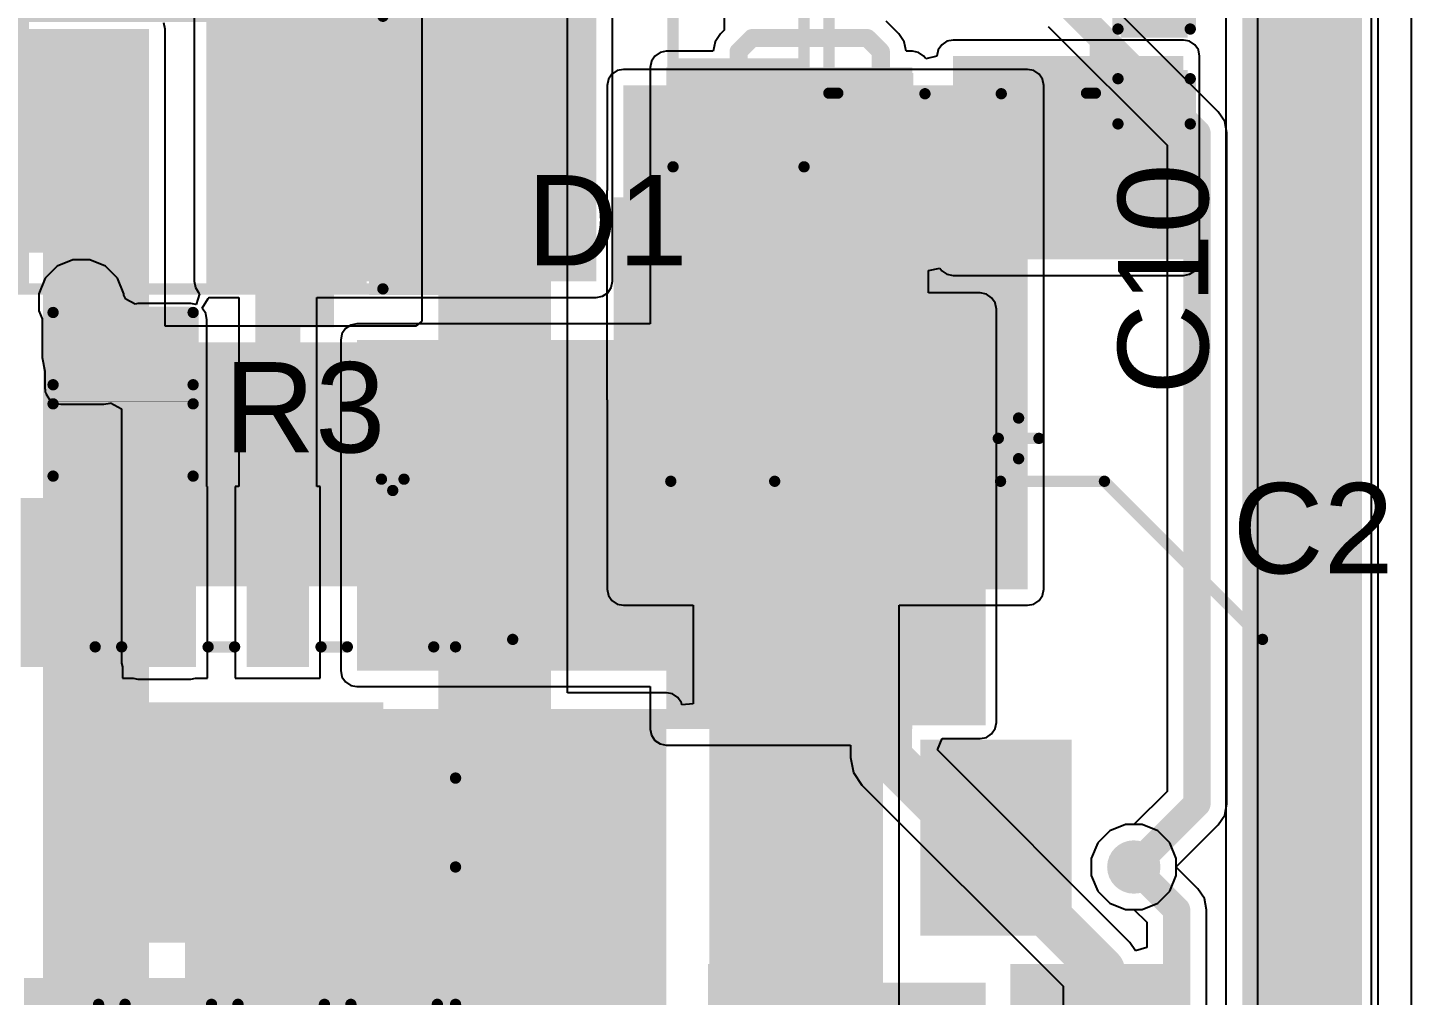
# Model space of a CAD drawing. Header units: millimetres. Extents: x 0 to 212, y 0 to 213.
# Drawn here: x 0.552 to 1.165, y 4.026 to 4.454 of the extents above; entities that cross this region are included whole.
import ezdxf

# ---------------------------------------------------------------- set-up
doc = ezdxf.new("R2010")
doc.units = ezdxf.units.MM
doc.header["$MEASUREMENT"] = 0
for name, color, linetype in [('BottomLayer', 5, 'Continuous'), ('BottomPaste', 16, 'Continuous'), ('BottomSolder', 6, 'Continuous'), ('TopLayer', 1, 'Continuous'), ('TopOverlay', 2, 'Continuous'), ('TopPaste', 8, 'Continuous'), ('TopSolder', 216, 'Continuous'), ('ViaHoleLayer', 16, 'Continuous')]:
    doc.layers.add(name, color=color, linetype=linetype)
doc.styles.add('Arial', font='', dxfattribs={"height": 0.2})
doc.styles.get('Arial').set_extended_font_data('Arial')

# ---------------------------------------------------------------- blocks, each defined once
blk = doc.blocks.new('SOP_8_EP_4')
at = {"layer": 'TopLayer'}
for points in [[(-0.07057, 0.08594), (-0.07057, 0.06232), (-0.14143, 0.06232), (-0.14143, 0.08594)], [(0.14173, 0.08756), (0.14173, 0.06394), (0.07087, 0.06394), (0.07087, 0.08756)], [(-0.05118, -0.0689), (-0.05118, 0.0689), (0.05119, 0.0689), (0.05119, -0.0689)], [(0.14173, 0.03756), (0.14173, 0.01394), (0.07087, 0.01394), (0.07087, 0.03756)], [(-0.07087, 0.03606), (-0.07087, 0.01244), (-0.14173, 0.01244), (-0.14173, 0.03606)], [(-0.07087, -0.01394), (-0.07087, -0.03756), (-0.14173, -0.03756), (-0.14173, -0.01394)], [(0.14173, -0.01244), (0.14173, -0.03606), (0.07087, -0.03606), (0.07087, -0.01244)], [(-0.07087, -0.06394), (-0.07087, -0.08756), (-0.14173, -0.08756), (-0.14173, -0.06394)], [(0.14173, -0.06244), (0.14173, -0.08606), (0.07087, -0.08606), (0.07087, -0.06244)]]:
    blk.add_hatch(color=1, dxfattribs=at).paths.add_polyline_path(points)
at = {"layer": 'TopPaste'}
for points in [[(-0.07057, 0.08594), (-0.07057, 0.06232), (-0.14143, 0.06232), (-0.14143, 0.08594)], [(0.14173, 0.08756), (0.14173, 0.06394), (0.07087, 0.06394), (0.07087, 0.08756)], [(-0.05118, -0.0689), (-0.05118, 0.0689), (0.05119, 0.0689), (0.05119, -0.0689)], [(0.14173, 0.03756), (0.14173, 0.01394), (0.07087, 0.01394), (0.07087, 0.03756)], [(-0.07087, 0.03606), (-0.07087, 0.01244), (-0.14173, 0.01244), (-0.14173, 0.03606)], [(-0.07087, -0.01394), (-0.07087, -0.03756), (-0.14173, -0.03756), (-0.14173, -0.01394)], [(0.14173, -0.01244), (0.14173, -0.03606), (0.07087, -0.03606), (0.07087, -0.01244)], [(-0.07087, -0.06394), (-0.07087, -0.08756), (-0.14173, -0.08756), (-0.14173, -0.06394)], [(0.14173, -0.06244), (0.14173, -0.08606), (0.07087, -0.08606), (0.07087, -0.06244)]]:
    blk.add_hatch(color=8, dxfattribs=at).paths.add_polyline_path(points)
at = {"layer": 'TopSolder'}
for points in [[(-0.06857, 0.08794), (-0.06857, 0.06032), (-0.14343, 0.06032), (-0.14343, 0.08794)], [(0.14373, 0.08956), (0.14373, 0.06194), (0.06887, 0.06194), (0.06887, 0.08956)], [(-0.05318, -0.0709), (-0.05318, 0.0709), (0.05319, 0.0709), (0.05319, -0.0709)], [(-0.06887, 0.03806), (-0.06887, 0.01044), (-0.14373, 0.01044), (-0.14373, 0.03806)], [(0.14373, 0.03956), (0.14373, 0.01194), (0.06887, 0.01194), (0.06887, 0.03956)], [(-0.06887, -0.01194), (-0.06887, -0.03956), (-0.14373, -0.03956), (-0.14373, -0.01194)], [(0.14373, -0.01044), (0.14373, -0.03806), (0.06887, -0.03806), (0.06887, -0.01044)], [(0.14373, -0.06044), (0.14373, -0.08806), (0.06887, -0.08806), (0.06887, -0.06044)], [(-0.06887, -0.06194), (-0.06887, -0.08956), (-0.14373, -0.08956), (-0.14373, -0.06194)]]:
    blk.add_hatch(color=216, dxfattribs=at).paths.add_polyline_path(points)
at = {"layer": 'TopOverlay', "const_width": 0.005}
for points in [[(-0.01968, 0.10294), (-0.07776, 0.10294)], [(-0.07776, 0.09329), (-0.07776, 0.10294)], [(0.0805, 0.10294), (0.01969, 0.10294)], [(0.0805, 0.09489), (0.0805, 0.10294)], [(-0.147, 0.07513), (-0.152, 0.08013)], [(-0.152, 0.07013), (-0.152, 0.08013)], [(-0.152, 0.07013), (-0.147, 0.07513)], [(-0.07776, 0.04339), (-0.07776, 0.05501)], [(0.0805, 0.04489), (0.0805, 0.05661)], [(-0.07776, -0.00661), (-0.07776, 0.00511)], [(0.0805, -0.00511), (0.0805, 0.00661)], [(-0.07776, -0.05661), (-0.07776, -0.04489)], [(0.0805, -0.05511), (0.0805, -0.04339)], [(0.0805, -0.09784), (0.0805, -0.09339)], [(-0.07776, -0.09784), (-0.07776, -0.09489)], [(0.0805, -0.09784), (-0.07698, -0.09784)]]:
    blk.add_lwpolyline(points, dxfattribs=at)
at = {"layer": 'TopOverlay', "const_width": 0.0025}
for points in [[(-0.07901, 0.10294, 1), (-0.07651, 0.10294, 1)], [(-0.07901, 0.10294, 1), (-0.07651, 0.10294, 1)], [(-0.02093, 0.10294, 1), (-0.01843, 0.10294, 1)], [(-0.0209, 0.10295, 1), (-0.0184, 0.10295, 1)], [(0.01844, 0.10294, 1), (0.02094, 0.10294, 1)], [(0.01844, 0.10294, 1), (0.02094, 0.10294, 1)], [(0.07925, 0.10294, 1), (0.08175, 0.10294, 1)], [(0.07925, 0.10294, 1), (0.08175, 0.10294, 1)], [(-0.07901, 0.09329, 1), (-0.07651, 0.09329, 1)], [(0.07925, 0.09489, 1), (0.08175, 0.09489, 1)], [(-0.15325, 0.08013, 1), (-0.15075, 0.08013, 1)], [(-0.15325, 0.08013, 1), (-0.15075, 0.08013, 1)], [(-0.14825, 0.07513, 1), (-0.14575, 0.07513, 1)], [(-0.14825, 0.07513, 1), (-0.14575, 0.07513, 1)], [(-0.15325, 0.07013, 1), (-0.15075, 0.07013, 1)], [(-0.15325, 0.07013, 1), (-0.15075, 0.07013, 1)], [(-0.07901, 0.05501, 1), (-0.07651, 0.05501, 1)], [(0.07925, 0.05661, 1), (0.08175, 0.05661, 1)], [(-0.07901, 0.04339, 1), (-0.07651, 0.04339, 1)], [(0.07925, 0.04489, 1), (0.08175, 0.04489, 1)], [(-0.07901, 0.00511, 1), (-0.07651, 0.00511, 1)], [(0.07925, 0.00661, 1), (0.08175, 0.00661, 1)], [(-0.07901, -0.00661, 1), (-0.07651, -0.00661, 1)], [(0.07925, -0.00511, 1), (0.08175, -0.00511, 1)], [(-0.07901, -0.04489, 1), (-0.07651, -0.04489, 1)], [(0.07925, -0.04339, 1), (0.08175, -0.04339, 1)], [(-0.07901, -0.05661, 1), (-0.07651, -0.05661, 1)], [(0.07925, -0.05511, 1), (0.08175, -0.05511, 1)], [(0.07925, -0.09339, 1), (0.08175, -0.09339, 1)], [(-0.07901, -0.09489, 1), (-0.07651, -0.09489, 1)], [(-0.07901, -0.09784, 1), (-0.07651, -0.09784, 1)], [(-0.07823, -0.09784, 1), (-0.07573, -0.09784, 1)], [(0.07926, -0.09784, 1), (0.08175, -0.09784, 1)], [(0.07925, -0.09784, 1), (0.08175, -0.09784, 1)]]:
    blk.add_lwpolyline(points, format="xyb", close=True, dxfattribs=at)
at = {"layer": 'TopOverlay', "const_width": 0.005}
blk.add_lwpolyline([(0.01969, 0.10294, -0.992896), (-0.01964, 0.10295)], format="xyb", dxfattribs=at)
blk = doc.blocks.new('SOT_23_5_8')
at = {"layer": 'TopLayer'}
for points in [[(-0.07283, 0.04921), (-0.02953, 0.04921), (-0.02953, 0.02559), (-0.07283, 0.02559)], [(0.02953, 0.04921), (0.07283, 0.04921), (0.07283, 0.02559), (0.02953, 0.02559)], [(-0.07283, 0.01181), (-0.02953, 0.01181), (-0.02953, -0.01181), (-0.07283, -0.01181)], [(-0.07283, -0.02559), (-0.02953, -0.02559), (-0.02953, -0.04921), (-0.07283, -0.04921)], [(0.02953, -0.02559), (0.07283, -0.02559), (0.07283, -0.04921), (0.02953, -0.04921)]]:
    blk.add_hatch(color=1, dxfattribs=at).paths.add_polyline_path(points)
at = {"layer": 'TopPaste'}
for points in [[(-0.07283, 0.04921), (-0.02953, 0.04921), (-0.02953, 0.02559), (-0.07283, 0.02559)], [(0.02953, 0.04921), (0.07283, 0.04921), (0.07283, 0.02559), (0.02953, 0.02559)], [(-0.07283, 0.01181), (-0.02953, 0.01181), (-0.02953, -0.01181), (-0.07283, -0.01181)], [(-0.07283, -0.02559), (-0.02953, -0.02559), (-0.02953, -0.04921), (-0.07283, -0.04921)], [(0.02953, -0.02559), (0.07283, -0.02559), (0.07283, -0.04921), (0.02953, -0.04921)]]:
    blk.add_hatch(color=8, dxfattribs=at).paths.add_polyline_path(points)
at = {"layer": 'TopSolder'}
for points in [[(-0.07683, 0.05321), (-0.02553, 0.05321), (-0.02553, 0.02159), (-0.07683, 0.02159)], [(0.02553, 0.05321), (0.07683, 0.05321), (0.07683, 0.02159), (0.02553, 0.02159)], [(-0.07683, 0.01581), (-0.02553, 0.01581), (-0.02553, -0.01581), (-0.07683, -0.01581)], [(-0.07683, -0.02159), (-0.02553, -0.02159), (-0.02553, -0.05321), (-0.07683, -0.05321)], [(0.02553, -0.02159), (0.07683, -0.02159), (0.07683, -0.05321), (0.02553, -0.05321)]]:
    blk.add_hatch(color=216, dxfattribs=at).paths.add_polyline_path(points)
at = {"layer": 'TopOverlay', "const_width": 0.005}
for points in [[(-0.03461, 0.05506), (-0.03461, 0.059)], [(0.03439, 0.059), (-0.03461, 0.059)], [(0.03439, 0.05506), (0.03439, 0.059)], [(-0.084, 0.032), (-0.084, 0.042)], [(-0.079, 0.037), (-0.084, 0.042)], [(-0.084, 0.032), (-0.079, 0.037)], [(0.03465, -0.01646), (0.03465, 0.01732)], [(-0.03461, -0.059), (-0.03461, -0.05506)], [(0.03439, -0.059), (0.03439, -0.05506)], [(0.03439, -0.059), (-0.03461, -0.059)]]:
    blk.add_lwpolyline(points, dxfattribs=at)
at = {"layer": 'TopOverlay', "const_width": 0.0025}
for points in [[(-0.03586, 0.059, 1), (-0.03336, 0.059, 1)], [(-0.03586, 0.059, 1), (-0.03336, 0.059, 1)], [(0.03314, 0.059, 1), (0.03564, 0.059, 1)], [(0.03314, 0.059, 1), (0.03564, 0.059, 1)], [(-0.03586, 0.05506, 1), (-0.03336, 0.05506, 1)], [(0.03314, 0.05506, 1), (0.03564, 0.05506, 1)], [(-0.08525, 0.042, 1), (-0.08275, 0.042, 1)], [(-0.08525, 0.042, 1), (-0.08275, 0.042, 1)], [(-0.08025, 0.037, 1), (-0.07775, 0.037, 1)], [(-0.08025, 0.037, 1), (-0.07775, 0.037, 1)], [(-0.08525, 0.032, 1), (-0.08275, 0.032, 1)], [(-0.08525, 0.032, 1), (-0.08275, 0.032, 1)], [(0.0334, 0.01732, 1), (0.0359, 0.01732, 1)], [(0.0334, -0.01646, 1), (0.0359, -0.01646, 1)], [(-0.03586, -0.05506, 1), (-0.03336, -0.05506, 1)], [(0.03314, -0.05506, 1), (0.03564, -0.05506, 1)], [(-0.03586, -0.059, 1), (-0.03336, -0.059, 1)], [(-0.03586, -0.059, 1), (-0.03336, -0.059, 1)], [(0.03314, -0.059, 1), (0.03564, -0.059, 1)], [(0.03314, -0.059, 1), (0.03564, -0.059, 1)]]:
    blk.add_lwpolyline(points, format="xyb", close=True, dxfattribs=at)
blk = doc.blocks.new('TO_252_2L_B_10')
at = {"layer": 'BottomLayer'}
for points in [[(-0.12008, 0.18504), (-0.06102, 0.18504), (-0.06102, 0.08661), (-0.12008, 0.08661)], [(0.06102, 0.18504), (0.12008, 0.18504), (0.12008, 0.08661), (0.06102, 0.08661)], [(-0.1378, 0.00197), (0.1378, 0.00197), (0.1378, -0.27362), (-0.1378, -0.27362)]]:
    blk.add_hatch(color=5, dxfattribs=at).paths.add_polyline_path(points)
at = {"layer": 'BottomPaste'}
for points in [[(-0.12008, 0.18504), (-0.06102, 0.18504), (-0.06102, 0.08661), (-0.12008, 0.08661)], [(0.06102, 0.18504), (0.12008, 0.18504), (0.12008, 0.08661), (0.06102, 0.08661)], [(-0.1378, 0.00197), (0.1378, 0.00197), (0.1378, -0.27362), (-0.1378, -0.27362)]]:
    blk.add_hatch(color=16, dxfattribs=at).paths.add_polyline_path(points)
at = {"layer": 'BottomSolder'}
for points in [[(-0.12408, 0.18904), (-0.05702, 0.18904), (-0.05702, 0.08261), (-0.12408, 0.08261)], [(0.05702, 0.18904), (0.12408, 0.18904), (0.12408, 0.08261), (0.05702, 0.08261)], [(-0.1418, 0.00597), (0.1418, 0.00597), (0.1418, -0.27762), (-0.1418, -0.27762)]]:
    blk.add_hatch(color=6, dxfattribs=at).paths.add_polyline_path(points)
blk = doc.blocks.new('SOT__223_B_11')
at = {"layer": 'BottomLayer'}
for points in [[(-0.12008, 0.15945), (-0.06102, 0.15945), (-0.06102, 0.08071), (-0.12008, 0.08071)], [(-0.02953, 0.15945), (0.02953, 0.15945), (0.02953, 0.08071), (-0.02953, 0.08071)], [(0.06102, 0.15945), (0.12008, 0.15945), (0.12008, 0.08071), (0.06102, 0.08071)], [(-0.0748, -0.08071), (0.0748, -0.08071), (0.0748, -0.15945), (-0.0748, -0.15945)]]:
    blk.add_hatch(color=5, dxfattribs=at).paths.add_polyline_path(points)
at = {"layer": 'BottomPaste'}
for points in [[(-0.12008, 0.15945), (-0.06102, 0.15945), (-0.06102, 0.08071), (-0.12008, 0.08071)], [(-0.02953, 0.15945), (0.02953, 0.15945), (0.02953, 0.08071), (-0.02953, 0.08071)], [(0.06102, 0.15945), (0.12008, 0.15945), (0.12008, 0.08071), (0.06102, 0.08071)], [(-0.0748, -0.08071), (0.0748, -0.08071), (0.0748, -0.15945), (-0.0748, -0.15945)]]:
    blk.add_hatch(color=16, dxfattribs=at).paths.add_polyline_path(points)
at = {"layer": 'BottomSolder'}
for points in [[(-0.12408, 0.16345), (-0.05702, 0.16345), (-0.05702, 0.07671), (-0.12408, 0.07671)], [(-0.03353, 0.16345), (0.03353, 0.16345), (0.03353, 0.07671), (-0.03353, 0.07671)], [(0.05702, 0.16345), (0.12408, 0.16345), (0.12408, 0.07671), (0.05702, 0.07671)], [(-0.0788, -0.07671), (0.0788, -0.07671), (0.0788, -0.16345), (-0.0788, -0.16345)]]:
    blk.add_hatch(color=6, dxfattribs=at).paths.add_polyline_path(points)
blk = doc.blocks.new('RES_0805_18')
at = {"layer": 'TopLayer'}
for points in [[(-0.06, 0.025), (-0.02, 0.025), (-0.02, -0.025), (-0.06, -0.025)], [(0.02, 0.025), (0.06, 0.025), (0.06, -0.025), (0.02, -0.025)]]:
    blk.add_hatch(color=1, dxfattribs=at).paths.add_polyline_path(points)
at = {"layer": 'TopPaste'}
for points in [[(-0.06, 0.025), (-0.02, 0.025), (-0.02, -0.025), (-0.06, -0.025)], [(0.02, 0.025), (0.06, 0.025), (0.06, -0.025), (0.02, -0.025)]]:
    blk.add_hatch(color=8, dxfattribs=at).paths.add_polyline_path(points)
at = {"layer": 'TopSolder'}
for points in [[(-0.064, 0.029), (-0.016, 0.029), (-0.016, -0.029), (-0.064, -0.029)], [(0.016, 0.029), (0.064, 0.029), (0.064, -0.029), (0.016, -0.029)]]:
    blk.add_hatch(color=216, dxfattribs=at).paths.add_polyline_path(points)
at = {"layer": 'TopOverlay', "const_width": 0.005}
for points in [[(-0.064, 0.029), (0.064, 0.029)], [(-0.064, 0.029), (-0.064, -0.029)], [(0.064, 0.029), (0.064, -0.029)], [(-0.064, -0.029), (0.064, -0.029)]]:
    blk.add_lwpolyline(points, dxfattribs=at)
at = {"layer": 'TopOverlay', "const_width": 0.0025}
for points in [[(-0.06525, 0.029, 1), (-0.06275, 0.029, 1)], [(-0.06525, 0.029, 1), (-0.06275, 0.029, 1)], [(0.06275, 0.029, 1), (0.06525, 0.029, 1)], [(0.06275, 0.029, 1), (0.06525, 0.029, 1)], [(-0.06525, -0.029, 1), (-0.06275, -0.029, 1)], [(-0.06525, -0.029, 1), (-0.06275, -0.029, 1)], [(0.06275, -0.029, 1), (0.06525, -0.029, 1)], [(0.06275, -0.029, 1), (0.06525, -0.029, 1)]]:
    blk.add_lwpolyline(points, format="xyb", close=True, dxfattribs=at)
blk = doc.blocks.new('R___0402_19')
at = {"layer": 'TopLayer'}
for points in [[(-0.0275, -0.0125), (-0.0275, 0.0125), (-0.0095, 0.0125), (-0.0095, -0.0125)], [(0.0095, -0.0125), (0.0095, 0.0125), (0.0275, 0.0125), (0.0275, -0.0125)]]:
    blk.add_hatch(color=1, dxfattribs=at).paths.add_polyline_path(points)
at = {"layer": 'TopPaste'}
for points in [[(-0.0275, -0.0125), (-0.0275, 0.0125), (-0.0095, 0.0125), (-0.0095, -0.0125)], [(0.0095, -0.0125), (0.0095, 0.0125), (0.0275, 0.0125), (0.0275, -0.0125)]]:
    blk.add_hatch(color=8, dxfattribs=at).paths.add_polyline_path(points)
at = {"layer": 'TopSolder'}
for points in [[(-0.02967, -0.01467), (-0.02967, 0.01467), (-0.00733, 0.01467), (-0.00733, -0.01467)], [(0.00733, -0.01467), (0.00733, 0.01467), (0.02967, 0.01467), (0.02967, -0.01467)]]:
    blk.add_hatch(color=216, dxfattribs=at).paths.add_polyline_path(points)
at = {"layer": 'TopOverlay'}
for points, const_width in [([(0.031, 0.016), (-0.031, 0.016)], 0.005), ([(-0.031, 0.016), (-0.031, -0.016)], 0.005), ([(0.031, 0.016), (0.031, -0.016)], 0.005), ([(0.031, -0.016), (-0.031, -0.016)], 0.005), ([(0.032, -0.017), (-0.032, -0.017)], 0.000127)]:
    blk.add_lwpolyline(points, dxfattribs=dict(at, const_width=const_width))
for points, const_width in [([(-0.03225, 0.016, 1), (-0.02975, 0.016, 1)], 0.0025), ([(-0.03225, 0.016, 1), (-0.02975, 0.016, 1)], 0.0025), ([(0.02975, 0.016, 1), (0.03225, 0.016, 1)], 0.0025), ([(0.02975, 0.016, 1), (0.03225, 0.016, 1)], 0.0025), ([(-0.03225, -0.016, 1), (-0.02975, -0.016, 1)], 0.0025), ([(-0.03225, -0.016, 1), (-0.02975, -0.016, 1)], 0.0025), ([(-0.03203, -0.017, 1), (-0.03197, -0.017, 1)], 0.0000635), ([(0.02975, -0.016, 1), (0.03225, -0.016, 1)], 0.0025), ([(0.02975, -0.016, 1), (0.03225, -0.016, 1)], 0.0025), ([(0.03197, -0.017, 1), (0.03203, -0.017, 1)], 0.0000635)]:
    blk.add_lwpolyline(points, format="xyb", close=True, dxfattribs=dict(at, const_width=const_width))
blk = doc.blocks.new('R___0402_20')
at = {"layer": 'TopLayer'}
for points in [[(-0.0275, -0.0125), (-0.0275, 0.0125), (-0.0095, 0.0125), (-0.0095, -0.0125)], [(0.0095, -0.0125), (0.0095, 0.0125), (0.0275, 0.0125), (0.0275, -0.0125)]]:
    blk.add_hatch(color=1, dxfattribs=at).paths.add_polyline_path(points)
at = {"layer": 'TopPaste'}
for points in [[(-0.0275, -0.0125), (-0.0275, 0.0125), (-0.0095, 0.0125), (-0.0095, -0.0125)], [(0.0095, -0.0125), (0.0095, 0.0125), (0.0275, 0.0125), (0.0275, -0.0125)]]:
    blk.add_hatch(color=8, dxfattribs=at).paths.add_polyline_path(points)
at = {"layer": 'TopSolder'}
for points in [[(-0.02967, -0.01467), (-0.02967, 0.01467), (-0.00733, 0.01467), (-0.00733, -0.01467)], [(0.00733, -0.01467), (0.00733, 0.01467), (0.02967, 0.01467), (0.02967, -0.01467)]]:
    blk.add_hatch(color=216, dxfattribs=at).paths.add_polyline_path(points)
at = {"layer": 'TopOverlay'}
for points, const_width in [([(-0.031, 0.016), (0.031, 0.016)], 0.005), ([(-0.031, -0.016), (-0.031, 0.016)], 0.005), ([(0.031, -0.016), (0.031, 0.016)], 0.005), ([(-0.031, -0.016), (0.031, -0.016)], 0.005), ([(-0.032, -0.017), (0.032, -0.017)], 0.000127)]:
    blk.add_lwpolyline(points, dxfattribs=dict(at, const_width=const_width))
for points, const_width in [([(-0.03225, 0.016, 1), (-0.02975, 0.016, 1)], 0.0025), ([(-0.03225, 0.016, 1), (-0.02975, 0.016, 1)], 0.0025), ([(0.02975, 0.016, 1), (0.03225, 0.016, 1)], 0.0025), ([(0.02975, 0.016, 1), (0.03225, 0.016, 1)], 0.0025), ([(-0.03225, -0.016, 1), (-0.02975, -0.016, 1)], 0.0025), ([(-0.03225, -0.016, 1), (-0.02975, -0.016, 1)], 0.0025), ([(-0.03203, -0.017, 1), (-0.03197, -0.017, 1)], 0.0000635), ([(0.02975, -0.016, 1), (0.03225, -0.016, 1)], 0.0025), ([(0.02975, -0.016, 1), (0.03225, -0.016, 1)], 0.0025), ([(0.03197, -0.017, 1), (0.03203, -0.017, 1)], 0.0000635)]:
    blk.add_lwpolyline(points, format="xyb", close=True, dxfattribs=dict(at, const_width=const_width))
blk = doc.blocks.new('SMA_DO_214AC__37')
at = {"layer": 'TopLayer'}
for points in [[(-0.1063, 0.05512), (-0.04331, 0.05512), (-0.04331, -0.05512), (-0.1063, -0.05512)], [(0.04331, 0.05512), (0.1063, 0.05512), (0.1063, -0.05512), (0.04331, -0.05512)]]:
    blk.add_hatch(color=1, dxfattribs=at).paths.add_polyline_path(points)
at = {"layer": 'TopOverlay'}
blk.add_hatch(color=2, dxfattribs=at).paths.add_polyline_path([(-0.15716, -0.06299), (-0.11122, -0.06299), (-0.11122, 0.06299), (-0.15716, 0.06299)])
at = {"layer": 'TopPaste'}
for points in [[(-0.1063, 0.05512), (-0.04331, 0.05512), (-0.04331, -0.05512), (-0.1063, -0.05512)], [(0.04331, 0.05512), (0.1063, 0.05512), (0.1063, -0.05512), (0.04331, -0.05512)]]:
    blk.add_hatch(color=8, dxfattribs=at).paths.add_polyline_path(points)
at = {"layer": 'TopSolder'}
for points in [[(-0.1103, 0.05912), (-0.03931, 0.05912), (-0.03931, -0.05912), (-0.1103, -0.05912)], [(0.03931, 0.05912), (0.1103, 0.05912), (0.1103, -0.05912), (0.03931, -0.05912)]]:
    blk.add_hatch(color=216, dxfattribs=at).paths.add_polyline_path(points)
at = {"layer": 'TopOverlay', "const_width": 0.005}
for points in [[(0.1119, 0.06034), (-0.11745, 0.06034)], [(0.1119, 0.06034), (0.1119, 0.04656)], [(0.1119, -0.04656), (0.1119, -0.06034)], [(0.1119, -0.06034), (-0.11745, -0.06034)]]:
    blk.add_lwpolyline(points, dxfattribs=at)
at = {"layer": 'TopOverlay', "const_width": 0.0025}
for points in [[(-0.1187, 0.06034, 1), (-0.1162, 0.06034, 1)], [(0.11065, 0.06034, 1), (0.11315, 0.06034, 1)], [(0.11065, 0.06034, 1), (0.11315, 0.06034, 1)], [(0.11065, 0.04656, 1), (0.11315, 0.04656, 1)], [(0.11065, -0.04656, 1), (0.11315, -0.04656, 1)], [(-0.1187, -0.06034, 1), (-0.1162, -0.06034, 1)], [(0.11065, -0.06034, 1), (0.11315, -0.06034, 1)], [(0.11065, -0.06034, 1), (0.11315, -0.06034, 1)]]:
    blk.add_lwpolyline(points, format="xyb", close=True, dxfattribs=at)
blk = doc.blocks.new('C___0402_38')
at = {"layer": 'TopLayer'}
for points in [[(-0.0275, -0.0125), (-0.0275, 0.0125), (-0.0095, 0.0125), (-0.0095, -0.0125)], [(0.0095, -0.0125), (0.0095, 0.0125), (0.0275, 0.0125), (0.0275, -0.0125)]]:
    blk.add_hatch(color=1, dxfattribs=at).paths.add_polyline_path(points)
at = {"layer": 'TopPaste'}
for points in [[(-0.0275, -0.0125), (-0.0275, 0.0125), (-0.0095, 0.0125), (-0.0095, -0.0125)], [(0.0095, -0.0125), (0.0095, 0.0125), (0.0275, 0.0125), (0.0275, -0.0125)]]:
    blk.add_hatch(color=8, dxfattribs=at).paths.add_polyline_path(points)
at = {"layer": 'TopSolder'}
for points in [[(-0.02986, -0.01486), (-0.02986, 0.01486), (-0.00714, 0.01486), (-0.00714, -0.01486)], [(0.00714, -0.01486), (0.00714, 0.01486), (0.02986, 0.01486), (0.02986, -0.01486)]]:
    blk.add_hatch(color=216, dxfattribs=at).paths.add_polyline_path(points)
at = {"layer": 'TopOverlay', "const_width": 0.005}
for points in [[(-0.011, 0.016), (-0.031, 0.016)], [(-0.031, -0.016), (-0.031, 0.016)], [(0.031, 0.016), (0.011, 0.016)], [(0.031, -0.016), (0.031, 0.016)], [(-0.011, -0.016), (-0.031, -0.016)], [(0.031, -0.016), (0.011, -0.016)]]:
    blk.add_lwpolyline(points, dxfattribs=at)
at = {"layer": 'TopOverlay', "const_width": 0.0025}
for points in [[(-0.03225, 0.016, 1), (-0.02975, 0.016, 1)], [(-0.03225, 0.016, 1), (-0.02975, 0.016, 1)], [(-0.01225, 0.016, 1), (-0.00975, 0.016, 1)], [(0.00975, 0.016, 1), (0.01225, 0.016, 1)], [(0.02975, 0.016, 1), (0.03225, 0.016, 1)], [(0.02975, 0.016, 1), (0.03225, 0.016, 1)], [(-0.03225, -0.016, 1), (-0.02975, -0.016, 1)], [(-0.03225, -0.016, 1), (-0.02975, -0.016, 1)], [(-0.01225, -0.016, 1), (-0.00975, -0.016, 1)], [(0.00975, -0.016, 1), (0.01225, -0.016, 1)], [(0.02975, -0.016, 1), (0.03225, -0.016, 1)], [(0.02975, -0.016, 1), (0.03225, -0.016, 1)]]:
    blk.add_lwpolyline(points, format="xyb", close=True, dxfattribs=at)
blk = doc.blocks.new('C___0402_B_42')
at = {"layer": 'BottomLayer'}
for points in [[(-0.0095, 0.0125), (-0.0095, -0.0125), (-0.0275, -0.0125), (-0.0275, 0.0125)], [(0.0275, 0.0125), (0.0275, -0.0125), (0.0095, -0.0125), (0.0095, 0.0125)]]:
    blk.add_hatch(color=5, dxfattribs=at).paths.add_polyline_path(points)
at = {"layer": 'BottomPaste'}
for points in [[(-0.0095, 0.0125), (-0.0095, -0.0125), (-0.0275, -0.0125), (-0.0275, 0.0125)], [(0.0275, 0.0125), (0.0275, -0.0125), (0.0095, -0.0125), (0.0095, 0.0125)]]:
    blk.add_hatch(color=16, dxfattribs=at).paths.add_polyline_path(points)
at = {"layer": 'BottomSolder'}
for points in [[(-0.00714, 0.01486), (-0.00714, -0.01486), (-0.02986, -0.01486), (-0.02986, 0.01486)], [(0.02986, 0.01486), (0.02986, -0.01486), (0.00714, -0.01486), (0.00714, 0.01486)]]:
    blk.add_hatch(color=6, dxfattribs=at).paths.add_polyline_path(points)
blk = doc.blocks.new('C____B_B_45')
at = {"layer": 'BottomLayer'}
for points in [[(-0.03346, 0.05906), (-0.03346, -0.05906), (-0.10039, -0.05906), (-0.10039, 0.05906)], [(0.10039, 0.05906), (0.10039, -0.05906), (0.03346, -0.05906), (0.03346, 0.05906)]]:
    blk.add_hatch(color=5, dxfattribs=at).paths.add_polyline_path(points)
at = {"layer": 'BottomPaste'}
for points in [[(-0.03346, 0.05906), (-0.03346, -0.05906), (-0.10039, -0.05906), (-0.10039, 0.05906)], [(0.10039, 0.05906), (0.10039, -0.05906), (0.03346, -0.05906), (0.03346, 0.05906)]]:
    blk.add_hatch(color=16, dxfattribs=at).paths.add_polyline_path(points)
at = {"layer": 'BottomSolder'}
for points in [[(-0.02946, 0.06306), (-0.02946, -0.06306), (-0.10439, -0.06306), (-0.10439, 0.06306)], [(0.10439, 0.06306), (0.10439, -0.06306), (0.02946, -0.06306), (0.02946, 0.06306)]]:
    blk.add_hatch(color=6, dxfattribs=at).paths.add_polyline_path(points)
blk = doc.blocks.new('EEEFT1H221AP_46')
at = {"layer": 'TopLayer'}
for points in [[(-0.2185, 0.03937), (-0.06102, 0.03937), (-0.06102, -0.03937), (-0.2185, -0.03937)], [(0.06102, 0.03937), (0.2185, 0.03937), (0.2185, -0.03937), (0.06102, -0.03937)]]:
    blk.add_hatch(color=1, dxfattribs=at).paths.add_polyline_path(points)
at = {"layer": 'TopPaste'}
for points in [[(-0.2185, 0.03937), (-0.06102, 0.03937), (-0.06102, -0.03937), (-0.2185, -0.03937)], [(0.06102, 0.03937), (0.2185, 0.03937), (0.2185, -0.03937), (0.06102, -0.03937)]]:
    blk.add_hatch(color=8, dxfattribs=at).paths.add_polyline_path(points)
at = {"layer": 'TopSolder'}
for points in [[(-0.2225, 0.04337), (-0.05702, 0.04337), (-0.05702, -0.04337), (-0.2225, -0.04337)], [(0.05702, 0.04337), (0.2225, 0.04337), (0.2225, -0.04337), (0.05702, -0.04337)]]:
    blk.add_hatch(color=216, dxfattribs=at).paths.add_polyline_path(points)
at = {"layer": 'TopOverlay', "const_width": 0.005}
for points in [[(-0.165, 0.096), (-0.095, 0.166)], [(0.136, 0.166), (-0.095, 0.166)], [(0.164, 0.053), (0.164, 0.135)], [(-0.165, 0.05), (-0.165, 0.096)], [(-0.184, 0.049), (-0.184, 0.067)], [(-0.175, 0.058), (-0.193, 0.058)], [(-0.165, -0.096), (-0.165, -0.05)], [(0.164, -0.135), (0.164, -0.053)], [(-0.095, -0.166), (-0.165, -0.096)], [(0.136, -0.166), (-0.095, -0.166)]]:
    blk.add_lwpolyline(points, dxfattribs=at)
at = {"layer": 'TopOverlay', "const_width": 0.0025}
for points in [[(-0.09625, 0.166, 1), (-0.09375, 0.166, 1)], [(-0.09625, 0.166, 1), (-0.09375, 0.166, 1)], [(0.13475, 0.166, 1), (0.13725, 0.166, 1)], [(0.13475, 0.166, 1), (0.13725, 0.166, 1)], [(0.16275, 0.135, 1), (0.16525, 0.135, 1)], [(0.16275, 0.135, 1), (0.16525, 0.135, 1)], [(-0.16625, 0.096, 1), (-0.16375, 0.096, 1)], [(-0.16625, 0.096, 1), (-0.16375, 0.096, 1)], [(-0.18525, 0.067, 1), (-0.18275, 0.067, 1)], [(-0.19425, 0.058, 1), (-0.19175, 0.058, 1)], [(-0.17625, 0.058, 1), (-0.17375, 0.058, 1)], [(0.16275, 0.053, 1), (0.16525, 0.053, 1)], [(-0.18525, 0.049, 1), (-0.18275, 0.049, 1)], [(-0.16625, 0.05, 1), (-0.16375, 0.05, 1)], [(-0.16625, -0.05, 1), (-0.16375, -0.05, 1)], [(0.16275, -0.053, 1), (0.16525, -0.053, 1)], [(-0.16625, -0.096, 1), (-0.16375, -0.096, 1)], [(-0.16625, -0.096, 1), (-0.16375, -0.096, 1)], [(0.16275, -0.135, 1), (0.16525, -0.135, 1)], [(0.16275, -0.135, 1), (0.16525, -0.135, 1)], [(-0.09625, -0.166, 1), (-0.09375, -0.166, 1)], [(-0.09625, -0.166, 1), (-0.09375, -0.166, 1)], [(0.13475, -0.166, 1), (0.13725, -0.166, 1)], [(0.13475, -0.166, 1), (0.13725, -0.166, 1)]]:
    blk.add_lwpolyline(points, format="xyb", close=True, dxfattribs=at)
at = {"layer": 'TopOverlay', "const_width": 0.005}
for points in [[(0.136, 0.166, -0.31993), (0.164, 0.135)], [(0.164, -0.135, -0.31993), (0.136, -0.166)]]:
    blk.add_lwpolyline(points, format="xyb", dxfattribs=at)

msp = doc.modelspace()

# ---------------------------------------------------------------- hatches: boundary and pattern name
at = {"layer": 'BottomLayer'}
for points in [[(0.33692, 4.3547), (0.60592, 4.3547), (0.60592, 4.4537), (0.33692, 4.4537)], [(0.55892, 3.4037), (0.60592, 3.4037), (0.60592, 4.4537), (0.55892, 4.4537)], [(0.81592, 4.2057), (0.99492, 4.2057), (0.99492, 4.4287), (0.81592, 4.4287)], [(0.55892, 4.207), (0.724, 4.207), (0.724, 4.315), (0.55892, 4.315)], [(0.85392, 3.9077), (0.93092, 3.9077), (0.93092, 4.2347), (0.85392, 4.2347)], [(0.62492, 3.9847), (0.835, 3.9847), (0.835, 4.1527), (0.62492, 4.1527)]]:
    msp.add_hatch(color=5, dxfattribs=at).paths.add_polyline_path(points)
h = msp.add_hatch(color=5, dxfattribs=at)
edge = h.paths.add_edge_path()
edge.add_arc((0.97392, 4.4127), 0.01181, 0, 360)
h = msp.add_hatch(color=5, dxfattribs=at)
edge = h.paths.add_edge_path()
edge.add_arc((0.97444, 4.37622), 0.01181, 0, 360)
h = msp.add_hatch(color=5, dxfattribs=at)
edge = h.paths.add_edge_path()
edge.add_arc((0.57592, 4.3327), 0.01181, 0, 360)
h = msp.add_hatch(color=5, dxfattribs=at)
edge = h.paths.add_edge_path()
edge.add_arc((1.04192, 4.0827), 0.01181, 0, 360)
at = {"layer": 'TopLayer'}
for points in [[(0.633, 4.342), (0.80392, 4.342), (0.80392, 4.704), (0.633, 4.704)], [(0.96192, 4.3517), (1.06392, 4.3517), (1.06392, 4.4417), (0.96192, 4.4417)], [(0.83492, 4.14378), (0.94392, 4.14378), (0.94392, 4.4367), (0.83492, 4.4367)], [(0.83592, 4.1467), (0.97392, 4.1467), (0.97392, 4.3297), (0.83592, 4.3297)], [(0.56692, 4.2947), (0.58592, 4.2947), (0.58592, 4.3217), (0.56692, 4.3217)], [(0.60092, 4.173), (0.62442, 4.173), (0.62442, 4.325), (0.60092, 4.325)], [(0.69792, 4.1697), (0.97392, 4.1697), (0.97392, 4.316), (0.69792, 4.316)]]:
    msp.add_hatch(color=1, dxfattribs=at).paths.add_polyline_path(points)
h = msp.add_hatch(color=1, dxfattribs=at)
edge = h.paths.add_edge_path()
edge.add_arc((0.97392, 4.4127), 0.01181, 0, 360)
h = msp.add_hatch(color=1, dxfattribs=at)
edge = h.paths.add_edge_path()
edge.add_arc((0.97444, 4.37622), 0.01181, 0, 360)
h = msp.add_hatch(color=1, dxfattribs=at)
edge = h.paths.add_edge_path()
edge.add_arc((0.57592, 4.3327), 0.01181, 0, 360)
h = msp.add_hatch(color=1, dxfattribs=at)
edge = h.paths.add_edge_path()
edge.add_arc((1.04192, 4.0827), 0.01181, 0, 360)
at = {"layer": 'ViaHoleLayer'}
h = msp.add_hatch(color=16, dxfattribs=at)
edge = h.paths.add_edge_path()
edge.add_arc((0.97392, 4.4127), 0.00591, 0, 360)
h = msp.add_hatch(color=16, dxfattribs=at)
edge = h.paths.add_edge_path()
edge.add_arc((0.97444, 4.37622), 0.00591, 0, 360)
h = msp.add_hatch(color=16, dxfattribs=at)
edge = h.paths.add_edge_path()
edge.add_arc((0.57592, 4.3327), 0.00591, 0, 360)
h = msp.add_hatch(color=16, dxfattribs=at)
edge = h.paths.add_edge_path()
edge.add_arc((1.04192, 4.0827), 0.00591, 0, 360)

# ---------------------------------------------------------------- linework, layer by layer
at = {"layer": 'BottomLayer'}
for p, q in [((1.1648, 4.72627), (1.1648, 0.0102)), ((1.15017, 3.8987), (1.15017, 4.61471)), ((1.09666, 4.57471), (1.09666, 3.91538)), ((0.72664, 4.4767), (0.72664, 4.32431)), ((1.07929, 4.41708), (1.02273, 4.47364)), ((0.7912, 4.15984), (0.7912, 4.46333)), ((0.61306, 4.4537), (0.61251, 4.45643)), ((1.00399, 4.45489), (1.05666, 4.40221)), ((0.61306, 4.32214), (0.61306, 4.4537)), ((0.81592, 4.43584), (0.81319, 4.4353)), ((0.99492, 4.43584), (0.81592, 4.43584)), ((0.99765, 4.4353), (0.99492, 4.43584)), ((0.80933, 4.43143), (0.80878, 4.4287)), ((0.81087, 4.43375), (0.80933, 4.43143)), ((0.81319, 4.4353), (0.81087, 4.43375)), ((0.99997, 4.43375), (0.99765, 4.4353)), ((1.00151, 4.43143), (0.99997, 4.43375)), ((1.00206, 4.4287), (1.00151, 4.43143)), ((0.80878, 4.4287), (0.80878, 4.38223)), ((1.00206, 4.2057), (1.00206, 4.4287)), ((1.08217, 4.41278), (1.07929, 4.41708)), ((1.08317, 4.4077), (1.08217, 4.41278)), ((1.08317, 4.1107), (1.08317, 4.4077)), ((1.05666, 4.40221), (1.05666, 4.11619)), ((0.80878, 4.38223), (0.80857, 4.38223)), ((0.80857, 4.38223), (0.80857, 4.28949)), ((0.724, 4.32214), (0.61306, 4.32214)), ((0.72664, 4.32431), (0.724, 4.32214)), ((0.80857, 4.28949), (0.80878, 4.28949)), ((0.80878, 4.28949), (0.80878, 4.2057)), ((0.80878, 4.2057), (0.80933, 4.20297)), ((0.80933, 4.20297), (0.81087, 4.20066)), ((0.99997, 4.20066), (1.00151, 4.20297)), ((1.00151, 4.20297), (1.00206, 4.2057)), ((0.81087, 4.20066), (0.81319, 4.19911)), ((0.81319, 4.19911), (0.81592, 4.19857)), ((0.81592, 4.19857), (0.84678, 4.19857)), ((0.84678, 4.19857), (0.84678, 4.15498)), ((0.93806, 3.94928), (0.93806, 4.19857)), ((0.93806, 4.19857), (0.99492, 4.19857)), ((0.99492, 4.19857), (0.99765, 4.19911)), ((0.99765, 4.19911), (0.99997, 4.20066)), ((0.835, 4.15984), (0.7912, 4.15984)), ((0.83773, 4.1593), (0.835, 4.15984)), ((0.84005, 4.15775), (0.83773, 4.1593)), ((0.84159, 4.15543), (0.84005, 4.15775)), ((0.84178, 4.15449), (0.84159, 4.15543)), ((0.84678, 4.15498), (0.84178, 4.15449)), ((1.05666, 4.11619), (1.04199, 4.10151)), ((1.07929, 4.10133), (1.08217, 4.10563)), ((1.08217, 4.10563), (1.08317, 4.1107)), ((1.03126, 4.09865), (1.02597, 4.09336)), ((1.03818, 4.10151), (1.03126, 4.09865)), ((1.04199, 4.10151), (1.03818, 4.10151)), ((1.06073, 4.08277), (1.07929, 4.10133)), ((1.02597, 4.09336), (1.02311, 4.08645)), ((1.02311, 4.08645), (1.02311, 4.07896)), ((1.06073, 4.07896), (1.06073, 4.08277)), ((1.02311, 4.07896), (1.02597, 4.07205)), ((1.05787, 4.07205), (1.06073, 4.07896)), ((1.02597, 4.07205), (1.03126, 4.06676)), ((1.05258, 4.06676), (1.05787, 4.07205)), ((1.03126, 4.06676), (1.03818, 4.06389)), ((1.03818, 4.06389), (1.04566, 4.06389)), ((1.04566, 4.06389), (1.05258, 4.06676))]:
    msp.add_line(p, q, dxfattribs=at)
for points, const_width in [([(1.13692, 4.61471), (1.13692, 3.8987)], 0.012), ([(1.10992, 4.57471), (1.10992, 3.90989)], 0.012), ([(0.75892, 4.4767), (0.81292, 4.5307)], 0.05), ([(0.75892, 4.1077), (0.75892, 4.4767)], 0.05), ([(1.00392, 4.4737), (1.06992, 4.4077)], 0.012), ([(1.06992, 4.1107), (1.06992, 4.4077)], 0.012), ([(0.65092, 3.9997), (0.75892, 4.1077)], 0.05), ([(0.77392, 4.10707), (0.78637, 4.09462)], 0.05), ([(1.04192, 4.0827), (1.06992, 4.1107)], 0.012)]:
    msp.add_lwpolyline(points, dxfattribs=dict(at, const_width=const_width))
for points, const_width in [([(0.74642, 4.4767, 1), (0.77142, 4.4767, 1)], 0.025), ([(0.74642, 4.4767, 1), (0.77142, 4.4767, 1)], 0.025), ([(1.06692, 4.4077, 1), (1.07292, 4.4077, 1)], 0.006), ([(1.06692, 4.4077, 1), (1.07292, 4.4077, 1)], 0.006), ([(0.74642, 4.1077, 1), (0.77142, 4.1077, 1)], 0.025), ([(0.74642, 4.1077, 1), (0.77142, 4.1077, 1)], 0.025), ([(0.76142, 4.10707, 1), (0.78642, 4.10707, 1)], 0.025), ([(0.77387, 4.09462, 1), (0.79887, 4.09462, 1)], 0.025), ([(1.06692, 4.1107, 1), (1.07292, 4.1107, 1)], 0.006), ([(1.06692, 4.1107, 1), (1.07292, 4.1107, 1)], 0.006), ([(1.03892, 4.0827, 1), (1.04492, 4.0827, 1)], 0.006)]:
    msp.add_lwpolyline(points, format="xyb", close=True, dxfattribs=dict(at, const_width=const_width))
at = {"layer": 'TopLayer'}
for p, q in [((1.1648, 4.72627), (1.1648, 0.0102)), ((0.81106, 4.342), (0.81106, 4.704)), ((1.1472, 3.7482), (1.1472, 4.51808)), ((1.08264, 4.50471), (1.08264, 3.75174)), ((0.62586, 4.4657), (0.62586, 4.342)), ((0.86052, 4.46024), (0.86055, 4.4532)), ((0.93785, 4.45163), (0.93224, 4.45725)), ((0.85656, 4.448), (0.85573, 4.44384)), ((0.85899, 4.45163), (0.85656, 4.448)), ((0.86055, 4.4532), (0.85899, 4.45163)), ((0.94028, 4.448), (0.93785, 4.45163)), ((0.93785, 4.45163), (0.93785, 4.45163)), ((0.94111, 4.44384), (0.94028, 4.448)), ((0.95919, 4.4483), (0.95687, 4.44675)), ((0.96192, 4.44884), (0.95919, 4.4483)), ((1.06392, 4.44884), (0.96192, 4.44884)), ((1.06665, 4.4483), (1.06392, 4.44884)), ((1.06897, 4.44675), (1.06665, 4.4483)), ((0.82987, 4.44175), (0.82833, 4.43943)), ((0.83219, 4.4433), (0.82987, 4.44175)), ((0.83492, 4.44384), (0.83219, 4.4433)), ((0.85573, 4.44384), (0.83492, 4.44384)), ((0.94392, 4.44384), (0.94111, 4.44384)), ((0.94665, 4.4433), (0.94392, 4.44384)), ((0.94897, 4.44175), (0.94665, 4.4433)), ((0.94978, 4.44053), (0.94897, 4.44175)), ((0.95478, 4.44165), (0.94978, 4.44053)), ((0.95533, 4.44443), (0.95478, 4.4417)), ((0.95478, 4.4417), (0.95478, 4.44165)), ((0.95687, 4.44675), (0.95533, 4.44443)), ((1.07051, 4.44443), (1.06897, 4.44675)), ((1.07106, 4.4417), (1.07051, 4.44443)), ((1.07106, 4.3517), (1.07106, 4.4417)), ((0.82833, 4.43943), (0.82778, 4.4367)), ((0.82778, 4.4367), (0.82778, 4.32314)), ((0.57218, 4.35151), (0.56526, 4.34865)), ((0.57966, 4.35151), (0.57218, 4.35151)), ((0.58657, 4.34865), (0.57966, 4.35151)), ((1.07051, 4.34897), (1.07106, 4.3517)), ((0.56526, 4.34865), (0.55997, 4.34336)), ((0.59187, 4.34336), (0.58657, 4.34865)), ((0.95106, 4.34676), (0.95606, 4.34788)), ((0.95106, 4.33684), (0.95106, 4.34676)), ((0.95606, 4.34788), (0.95687, 4.34666)), ((0.95687, 4.34666), (0.95919, 4.34511)), ((0.95919, 4.34511), (0.96192, 4.34457)), ((0.96192, 4.34457), (1.06392, 4.34457)), ((1.06392, 4.34457), (1.06665, 4.34511)), ((1.06665, 4.34511), (1.06897, 4.34666)), ((1.06897, 4.34666), (1.07051, 4.34897)), ((0.55997, 4.34336), (0.55711, 4.33645)), ((0.59473, 4.33645), (0.59187, 4.34336)), ((0.62586, 4.342), (0.62641, 4.33927)), ((0.62641, 4.33927), (0.62784, 4.33712)), ((0.80897, 4.33695), (0.81051, 4.33927)), ((0.81051, 4.33927), (0.81106, 4.342)), ((0.55711, 4.33645), (0.55711, 4.32896)), ((0.59473, 4.33581), (0.59473, 4.33645)), ((0.59566, 4.33406), (0.59473, 4.33581)), ((0.59973, 4.3319), (0.59566, 4.33406)), ((0.60092, 4.33214), (0.59973, 4.3319)), ((0.62442, 4.33214), (0.60092, 4.33214)), ((0.62655, 4.33171), (0.62442, 4.33214)), ((0.62682, 4.3318), (0.62655, 4.33171)), ((0.62655, 4.33171), (0.62655, 4.33171)), ((0.62825, 4.3365), (0.62682, 4.3318)), ((0.62784, 4.33712), (0.62795, 4.33695)), ((0.62795, 4.33695), (0.62825, 4.3365)), ((0.62947, 4.33005), (0.63205, 4.33434)), ((0.63205, 4.33434), (0.63258, 4.33495)), ((0.63258, 4.33495), (0.633, 4.33486)), ((0.633, 4.33486), (0.64559, 4.33486)), ((0.64559, 4.33486), (0.64559, 4.25114)), ((0.68025, 4.25114), (0.68025, 4.33486)), ((0.68025, 4.33486), (0.80392, 4.33486)), ((0.80392, 4.33486), (0.80665, 4.33541)), ((0.80665, 4.33541), (0.80897, 4.33695)), ((0.97392, 4.33684), (0.95106, 4.33684)), ((0.97665, 4.3363), (0.97392, 4.33684)), ((0.97897, 4.33475), (0.97665, 4.3363)), ((0.98051, 4.33243), (0.97897, 4.33475)), ((0.98106, 4.3297), (0.98051, 4.33243)), ((0.55711, 4.32896), (0.55859, 4.32539)), ((0.55859, 4.32539), (0.55859, 4.30821)), ((0.63101, 4.32773), (0.62947, 4.33005)), ((0.63156, 4.325), (0.63101, 4.32773)), ((0.98106, 4.1467), (0.98106, 4.3297)), ((0.63156, 4.25114), (0.63156, 4.325)), ((0.69287, 4.32105), (0.69133, 4.31873)), ((0.69519, 4.32259), (0.69287, 4.32105)), ((0.69792, 4.32314), (0.69519, 4.32259)), ((0.82778, 4.32314), (0.69792, 4.32314)), ((0.69133, 4.31873), (0.69078, 4.316)), ((0.69078, 4.316), (0.69078, 4.1697)), ((0.55859, 4.30821), (0.55978, 4.3022)), ((0.55978, 4.3022), (0.55978, 4.2947)), ((0.55978, 4.2947), (0.55992, 4.29401)), ((0.55992, 4.29401), (0.55992, 4.29271)), ((0.55992, 4.29271), (0.56018, 4.29271)), ((0.56018, 4.29271), (0.56033, 4.29197)), ((0.56033, 4.29197), (0.56187, 4.28966)), ((0.56187, 4.28966), (0.56419, 4.28811)), ((0.56419, 4.28811), (0.56692, 4.28757)), ((0.56692, 4.28757), (0.58592, 4.28757)), ((0.58592, 4.28757), (0.58865, 4.28811)), ((0.58865, 4.28811), (0.58878, 4.2882)), ((0.58878, 4.2882), (0.59378, 4.28556)), ((0.59378, 4.28556), (0.59378, 4.173)), ((0.63173, 4.25114), (0.63156, 4.25114)), ((0.63173, 4.16627), (0.63173, 4.25114)), ((0.64559, 4.25114), (0.64411, 4.25114)), ((0.64411, 4.25114), (0.64411, 4.16627)), ((0.68173, 4.25114), (0.68025, 4.25114)), ((0.68173, 4.16627), (0.68173, 4.25114)), ((0.59378, 4.173), (0.59411, 4.17136)), ((0.59411, 4.17136), (0.59411, 4.16627)), ((0.59411, 4.16627), (0.59887, 4.16627)), ((0.59887, 4.16627), (0.60092, 4.16586)), ((0.62442, 4.16586), (0.62647, 4.16627)), ((0.62647, 4.16627), (0.63173, 4.16627)), ((0.64411, 4.16627), (0.68173, 4.16627)), ((0.69078, 4.1697), (0.69133, 4.16697)), ((0.69133, 4.16697), (0.69287, 4.16466)), ((0.60092, 4.16586), (0.62442, 4.16586)), ((0.69287, 4.16466), (0.69519, 4.16311)), ((0.69519, 4.16311), (0.69792, 4.16257)), ((0.69792, 4.16257), (0.82778, 4.16257)), ((0.82778, 4.16257), (0.82778, 4.14378)), ((0.82778, 4.14378), (0.82833, 4.14105)), ((0.97665, 4.14011), (0.97897, 4.14166)), ((0.97897, 4.14166), (0.98051, 4.14397)), ((0.98051, 4.14397), (0.98106, 4.1467)), ((0.82833, 4.14105), (0.82987, 4.13874)), ((0.82987, 4.13874), (0.83219, 4.13719)), ((0.83219, 4.13719), (0.83492, 4.13664)), ((0.83492, 4.13664), (0.91646, 4.13664)), ((0.91646, 4.13664), (0.91646, 4.13121)), ((0.95495, 4.13457), (0.95702, 4.13957)), ((0.95702, 4.13957), (0.97392, 4.13957)), ((0.97392, 4.13957), (0.97665, 4.14011)), ((0.91646, 4.13121), (0.91778, 4.12457)), ((1.04018, 4.04934), (0.95495, 4.13457)), ((0.91778, 4.12457), (0.92154, 4.11895)), ((0.92154, 4.11895), (1.01059, 4.0299)), ((1.03126, 4.09865), (1.02597, 4.09336)), ((1.03818, 4.10151), (1.03126, 4.09865)), ((1.04566, 4.10151), (1.03818, 4.10151)), ((1.05258, 4.09865), (1.04566, 4.10151)), ((1.05787, 4.09336), (1.05258, 4.09865)), ((1.02597, 4.09336), (1.02311, 4.08645)), ((1.06073, 4.08645), (1.05787, 4.09336)), ((1.02311, 4.08645), (1.02311, 4.07896)), ((1.06073, 4.08264), (1.06073, 4.08645)), ((1.07029, 4.07308), (1.06073, 4.08264)), ((1.02311, 4.07896), (1.02597, 4.07205)), ((1.02597, 4.07205), (1.03126, 4.06676)), ((1.07317, 4.06878), (1.07029, 4.07308)), ((1.07417, 4.0637), (1.07317, 4.06878)), ((1.03126, 4.06676), (1.03818, 4.06389)), ((1.03818, 4.06389), (1.04199, 4.06389)), ((1.04199, 4.06389), (1.04766, 4.05821)), ((1.07417, 3.75185), (1.07417, 4.0637)), ((1.04766, 4.05821), (1.04766, 4.04713)), ((1.04266, 4.04561), (1.04018, 4.04934)), ((1.04766, 4.04713), (1.04266, 4.04561)), ((1.01059, 4.0299), (1.01059, 3.105))]:
    msp.add_line(p, q, dxfattribs=at)
for points, const_width in [([(1.11492, 3.7097), (1.11492, 4.51808)], 0.05), ([(0.86692, 4.4437), (0.87292, 4.4497)], 0.008), ([(0.87292, 4.4497), (0.92392, 4.4497)], 0.008), ([(0.92392, 4.4497), (0.92992, 4.4437)], 0.008), ([(0.86692, 4.4167), (0.86692, 4.4437)], 0.008), ([(0.92992, 4.40992), (0.92992, 4.4437)], 0.008), ([(0.71392, 4.3897), (0.71492, 4.3887)], 0.02), ([(0.66292, 4.2087), (0.66292, 4.3887)], 0.02), ([(0.57592, 4.31221), (0.57592, 4.3327)], 0.02), ([(0.57592, 4.30821), (0.57592, 4.31221)], 0.02), ([(0.61292, 4.26876), (0.61292, 4.30821)], 0.02), ([(0.61292, 4.2087), (0.61292, 4.26876)], 0.02), ([(0.93292, 4.22823), (0.93379, 4.22736)], 0.02), ([(0.93379, 4.13121), (0.93379, 4.22736)], 0.02), ([(0.93379, 4.13121), (1.02792, 4.03708)], 0.02), ([(1.04192, 4.0827), (1.06092, 4.0637)], 0.012), ([(1.06092, 2.077), (1.06092, 4.0637)], 0.012), ([(1.02792, 2.6817), (1.02792, 4.03708)], 0.02)]:
    msp.add_lwpolyline(points, dxfattribs=dict(at, const_width=const_width))
for points, const_width in [([(0.87092, 4.4497, 1), (0.87492, 4.4497, 1)], 0.004), ([(0.87092, 4.4497, 1), (0.87492, 4.4497, 1)], 0.004), ([(0.92192, 4.4497, 1), (0.92592, 4.4497, 1)], 0.004), ([(0.92192, 4.4497, 1), (0.92592, 4.4497, 1)], 0.004), ([(0.86492, 4.4437, 1), (0.86892, 4.4437, 1)], 0.004), ([(0.86492, 4.4437, 1), (0.86892, 4.4437, 1)], 0.004), ([(0.92792, 4.4437, 1), (0.93192, 4.4437, 1)], 0.004), ([(0.92792, 4.4437, 1), (0.93192, 4.4437, 1)], 0.004), ([(0.86492, 4.4167, 1), (0.86892, 4.4167, 1)], 0.004), ([(0.92792, 4.40992, 1), (0.93192, 4.40992, 1)], 0.004), ([(0.70892, 4.3897, 1), (0.71892, 4.3897, 1)], 0.01), ([(0.65792, 4.3887, 1), (0.66792, 4.3887, 1)], 0.01), ([(0.70992, 4.3887, 1), (0.71992, 4.3887, 1)], 0.01), ([(0.57092, 4.3327, 1), (0.58092, 4.3327, 1)], 0.01), ([(0.57092, 4.31221, 1), (0.58092, 4.31221, 1)], 0.01), ([(0.57092, 4.31221, 1), (0.58092, 4.31221, 1)], 0.01), ([(0.57092, 4.30821, 1), (0.58092, 4.30821, 1)], 0.01), ([(0.60792, 4.30821, 1), (0.61792, 4.30821, 1)], 0.01), ([(0.60792, 4.26876, 1), (0.61792, 4.26876, 1)], 0.01), ([(0.60792, 4.26876, 1), (0.61792, 4.26876, 1)], 0.01), ([(0.92792, 4.22823, 1), (0.93792, 4.22823, 1)], 0.01), ([(0.92879, 4.22736, 1), (0.93879, 4.22736, 1)], 0.01), ([(0.92879, 4.22736, 1), (0.93879, 4.22736, 1)], 0.01), ([(0.60792, 4.2087, 1), (0.61792, 4.2087, 1)], 0.01), ([(0.65792, 4.2087, 1), (0.66792, 4.2087, 1)], 0.01), ([(0.92879, 4.13121, 1), (0.93879, 4.13121, 1)], 0.01), ([(0.92879, 4.13121, 1), (0.93879, 4.13121, 1)], 0.01), ([(1.03892, 4.0827, 1), (1.04492, 4.0827, 1)], 0.006), ([(1.05792, 4.0637, 1), (1.06392, 4.0637, 1)], 0.006), ([(1.05792, 4.0637, 1), (1.06392, 4.0637, 1)], 0.006), ([(1.02292, 4.03708, 1), (1.03292, 4.03708, 1)], 0.01), ([(1.02292, 4.03708, 1), (1.03292, 4.03708, 1)], 0.01)]:
    msp.add_lwpolyline(points, format="xyb", close=True, dxfattribs=dict(at, const_width=const_width))

# ---------------------------------------------------------------- block references
for name, p, rotation in [('SOT_23_5_8', (0.96592, 4.4597), 270), ('RES_0805_18', (0.86692, 4.4567), 90), ('C___0402_38', (1.05092, 4.4427), 270), ('SMA_DO_214AC__37', (0.592, 4.399), 180), ('SOT__223_B_11', (0.89037, 4.21578), 180), ('C___0402_B_42', (0.673, 4.3145), 270), ('EEEFT1H221AP_46', (0.93292, 4.08847), 270), ('TO_252_2L_B_10', (0.53917, 4.15155), 270), ('R___0402_19', (0.59442, 4.27176), 180), ('SOP_8_EP_4', (0.63867, 4.1024), 270)]:
    msp.add_blockref(name, p, dxfattribs=dict(rotation=rotation))
for name, p in [('R___0402_20', (0.59442, 4.31221)), ('C____B_B_45', (0.95785, 3.9767))]:
    msp.add_blockref(name, p)

# ---------------------------------------------------------------- texts
at = {"layer": 'TopOverlay', "style": 'Arial'}
for s, p in [('D1', (0.77308, 4.34901)), ('R3', (0.63909, 4.26622)), ('C2', (1.0856, 4.21271))]:
    msp.add_text(s, height=0.04, dxfattribs=at).set_placement(p)
msp.add_text('C10', height=0.04, rotation=90, dxfattribs=at).set_placement((1.07491, 4.29172))

doc.saveas('drawing.dxf')
